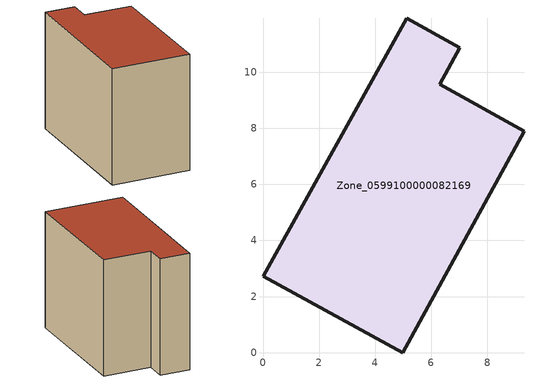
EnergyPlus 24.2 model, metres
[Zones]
Zone_0599100000082169
 floor ground (C_G): 0,2.73 5.12,11.92 7.01,10.88 6.3,9.57 9.31,7.9 4.99,0 z0
 wall outside (C_F): 4.99,0 9.31,7.9 6.3,9.57 7.01,10.88 5.12,11.92 0,2.73 4.99,0 z0:8.39
 roof outside (C_R): 5.12,11.92 0,2.73 4.99,0 9.31,7.9 6.3,9.57 7.01,10.88 z8.39
[BUILDING]
Pand.0599100000082169: North Axis=0; Terrain=City; Loads Convergence Tolerance Value=0.04; Temperature Convergence Tolerance Value=0.4; Solar Distribution=FullExterior; Maximum Number of Warmup Days=25; Minimum Number of Warmup Days=1
[Site:Location]
Rotterdam.The.Hague.AP_ZH_NLD Design_Conditions: Latitude=51.96; Longitude=4.45; Time Zone=1; Elevation=-4.5
[SITE:GROUNDTEMPERATURE:BUILDINGSURFACE]
18, 18, 18, 18, 18, 18, 18, 18, 18, 18, 18, 18
[MATERIAL] Thermal Absorptance=0.9; Solar Absorptance=0.7; Visible Absorptance=0.7
Name | Roughness | Thickness | Conductivity | Density | Specific Heat
G.TC.1975-1991 | MediumSmooth | 0.15 | 0.288461 | 540 | 1210
F.TC.1975-1991 | Rough | 0.3 | 0.230769 | 1920 | 840
R.TC.1975-1991 | MediumRough | 0.2 | 0.153846 | 1500 | 1000
[CONSTRUCTION]
C_G: G.TC.1975-1991
C_F: F.TC.1975-1991
C_R: R.TC.1975-1991
[ZONE]
Zone_0599100000082169: Type=1; Multiplier=1; Ceiling Height=Autocalculate; Volume=Autocalculate; Floor Area=autocalculate; Part of Total Floor Area=Yes
[ZONEINFILTRATION:DESIGNFLOWRATE]
Infil_Zone_0599100000082169: Zone or ZoneList or Space or SpaceList=Zone_0599100000082169; Schedule=AlwaysOn; Design Flow Rate Calculation Method=Flow/Area; Flow Rate per Floor Area=0.003; Constant Term Coefficient=1; Temperature Term Coefficient=0; Velocity Term Coefficient=0; Velocity Squared Term Coefficient=0
[HVACTEMPLATE:ZONE:IDEALLOADSAIRSYSTEM]
Zone_0599100000082169: Maximum Heating Supply Air Temperature=50; Minimum Cooling Supply Air Temperature=13; Maximum Heating Supply Air Humidity Ratio=0.0156; Minimum Cooling Supply Air Humidity Ratio=0.0077; Heating Limit=NoLimit; Cooling Limit=NoLimit; Dehumidification Control Type=ConstantSensibleHeatRatio; Cooling Sensible Heat Ratio=0.7; Dehumidification Setpoint=60; Humidification Control Type=None; Humidification Setpoint=30; Outdoor Air Method=None; Outdoor Air Flow Rate per Person=0.00944; Outdoor Air Flow Rate per Zone Floor Area=0; Outdoor Air Flow Rate per Zone=0; Demand Controlled Ventilation Type=None; Outdoor Air Economizer Type=NoEconomizer; Heat Recovery Type=None; Sensible Heat Recovery Effectiveness=0.7; Latent Heat Recovery Effectiveness=0.65
[ZONECONTROL:THERMOSTAT]
ThermostatControl_Zone_0599100000082169: Zone or ZoneList=Zone_0599100000082169; Control Type Schedule=DualSetpointControlType; Control 1=Thermostat_Zone_0599100000082169; Temperature Difference Between Cutout And Setpoint=0
[THERMOSTATSETPOINT:DUALSETPOINT]
Thermostat_Zone_0599100000082169: Heating Setpoint Temperature Schedule=HeatingSetpoint_Zone_0599100000082169; Cooling Setpoint Temperature Schedule=CoolingSetpoint_Zone_0599100000082169
[SCHEDULE:COMPACT]
HeatingSetpoint_Zone_0599100000082169: Through: 12/31, For: AllDays, Until: 24:00, 21
CoolingSetpoint_Zone_0599100000082169: Through: 12/31, For: AllDays, Until: 24:00, 24
DualSetpointControlType: Through: 12/31, For: AllDays, Until: 24:00, 4
AlwaysOn: Through: 12/31, For: AllDays, Until: 24:00, 1
